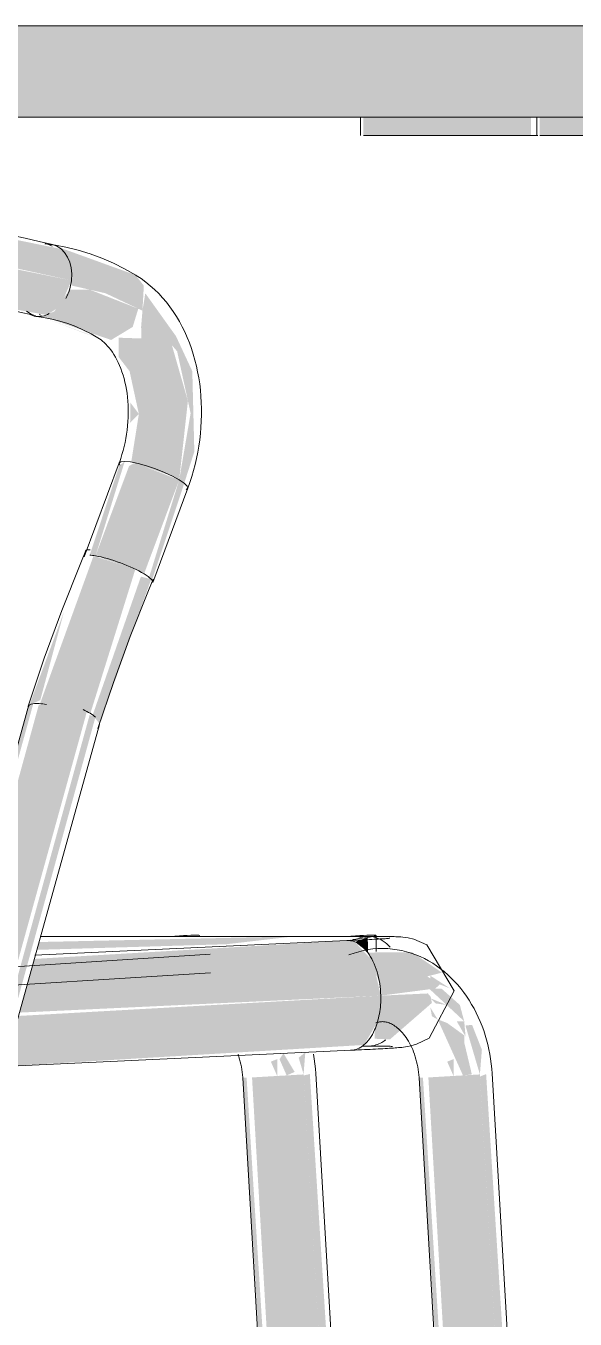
# Model space of a CAD drawing. Header units: inches. Extents: x -55396 to -733, y -290 to 853.
# Drawn here: x -26212.12 to -26204.61, y 12.32 to 30 of the extents above; entities that cross this region are included whole.
import ezdxf

# ---------------------------------------------------------------- set-up
doc = ezdxf.new("R2010")
doc.units = ezdxf.units.IN
doc.header["$MEASUREMENT"] = 0
doc.layers.add('I-FURN', color=30, linetype='Continuous', lineweight=9)

# ---------------------------------------------------------------- blocks, each defined once
blk = doc.blocks.new('Falcon 7700 Series Pedestal Base - 36_ Square Top x 30_ - Wheelchair Height-460525-Section 13')
at = {"layer": 'I-FURN'}
for points in [[(-26208.464, 28.75), (-26197.888, 28.75), (-26197.888, 30), (-26223.344, 30), (-26223.344, 28.75), (-26217.104, 28.75)], [(-26205.096, 28.5), (-26202.806, 28.5), (-26202.806, 28.75), (-26205.096, 28.75)]]:
    blk.add_hatch(color=256, dxfattribs=at).paths.add_polyline_path(points, flags=0)
for p, q in [((-26223.344, 30), (-26197.888, 30)), ((-26197.888, 28.75), (-26223.344, 28.75)), ((-26205.138, 28.75), (-26205.138, 28.5)), ((-26202.806, 28.5), (-26205.096, 28.5))]:
    blk.add_line(p, q, dxfattribs=at)
blk = doc.blocks.new('HermanMiller_Collection_Air-Chair_SideChair_Arms - Arms-460524-Section 13')
at = {"layer": 'I-FURN'}
for points in [[(-26211.494, 26.52), (-26211.565, 26.871), (-26211.635, 26.95), (-26213.326, 27.293), (-26213.24, 27.002), (-26213.246, 26.875), (-26212.31, 26.699)], [(-26211.826, 26.047), (-26211.643, 26.172), (-26211.494, 26.52), (-26213.246, 26.875), (-26213.359, 26.52), (-26213.487, 26.384), (-26212.685, 26.198)], [(-26210.524, 26.106), (-26210.505, 26.448), (-26210.618, 26.593), (-26211.635, 26.962), (-26211.565, 26.871), (-26211.494, 26.52), (-26211.492, 26.45), (-26211.028, 26.344)], [(-26210.951, 25.706), (-26210.657, 25.884), (-26210.581, 26.133), (-26211.239, 26.392), (-26211.521, 26.392), (-26211.729, 26.095), (-26211.89, 26.031), (-26211.043, 25.737)], [(-26209.953, 23.747), (-26209.815, 24.179), (-26209.843, 25.279), (-26210.066, 25.758), (-26210.485, 26.344), (-26210.524, 26.106), (-26210.05, 25.55), (-26209.866, 24.704), (-26210.022, 23.793)], [(-26211.89, 26.031), (-26211.932, 26.065), (-26211.933, 26.047)], [(-26211.133, 25.736), (-26211.89, 26.016), (-26211.314, 25.798), (-26211.138, 25.737)], [(-26210.022, 23.793), (-26209.903, 24.872), (-26210.122, 25.635), (-26210.524, 26.106), (-26210.542, 25.884), (-26210.537, 25.726), (-26210.849, 25.737), (-26210.849, 25.472), (-26210.7, 25.279), (-26210.573, 24.694), (-26210.677, 24.038), (-26210.115, 23.844)], [(-26210.692, 24.575), (-26210.573, 24.694), (-26210.689, 24.849)], [(-26211.165, 22.754), (-26210.766, 24.046), (-26210.841, 23.984), (-26211.245, 22.763), (-26211.185, 22.757)], [(-26210.502, 22.509), (-26210.022, 23.793), (-26210.629, 24.026), (-26210.706, 23.984), (-26211.165, 22.754), (-26210.594, 22.559)], [(-26210.393, 22.422), (-26209.953, 23.747), (-26210.022, 23.793), (-26210.433, 22.462)], [(-26211.239, 20.59), (-26210.621, 22.571), (-26211.192, 22.754), (-26211.922, 20.737), (-26211.402, 20.653), (-26211.239, 20.602)], [(-26211.11, 20.458), (-26210.405, 22.435), (-26210.545, 22.47), (-26211.204, 20.578), (-26211.11, 20.459)], [(-26212.066, 20.719), (-26211.92, 20.782), (-26211.594, 21.997), (-26212.06, 20.737)], [(-26217.783, 0), (-26217.715, 0), (-26212.015, 20.734), (-26212.076, 20.712), (-26217.828, 0)], [(-26217.298, 0), (-26216.982, 0), (-26211.283, 20.625), (-26211.584, 20.707), (-26211.594, 20.72), (-26211.94, 20.718), (-26217.628, 0), (-26217.414, 0)], [(-26216.812, 0), (-26211.166, 20.551), (-26211.246, 20.578), (-26216.905, 0), (-26216.818, 0)], [(-26207.654, 17.483), (-26207.673, 17.507), (-26207.717, 17.496)], [(-26207.447, 17.331), (-26207.441, 17.369), (-26207.447, 17.539), (-26207.621, 17.476), (-26207.483, 17.369)], [(-26207.268, 16.742), (-26206.521, 16.84), (-26206.463, 16.896), (-26206.634, 17.005), (-26206.433, 17.057), (-26206.842, 17.337), (-26207.447, 17.331), (-26207.283, 16.909), (-26207.269, 16.755)], [(-26207.144, 16.143), (-26206.57, 16.642), (-26206.586, 16.727), (-26206.625, 16.772), (-26207.268, 16.742), (-26207.352, 16.274), (-26207.352, 16.153), (-26207.304, 16.151)], [(-26205.71, 0), (-26206.692, 15.62), (-26206.744, 15.619), (-26205.784, 0), (-26205.711, 0)], [(-26205.365, 0), (-26205.003, 0), (-26205.914, 15.665), (-26206.618, 15.624), (-26205.71, 0), (-26205.366, 0)], [(-26204.99, 0), (-26204.837, 0.01), (-26205.829, 15.67), (-26205.912, 15.636), (-26205.003, 0)]]:
    blk.add_hatch(color=256, dxfattribs=at).paths.add_polyline_path(points, flags=0)
h = blk.add_hatch(color=256, dxfattribs=at)
h.paths.add_polyline_path([(-26213.554, 17.367), (-26212.985, 17.451), (-26212.957, 17.549), (-26216.025, 17.473), (-26213.566, 17.368)], flags=0)
h.paths.add_polyline_path([(-26211.971, 17.368), (-26209.377, 17.445), (-26208.464, 17.551), (-26211.941, 17.475), (-26211.959, 17.412)], flags=0)
h = blk.add_hatch(color=256, dxfattribs=at)
h.paths.add_polyline_path([(-26214.066, 16.423), (-26213.827, 16.475), (-26213.767, 17.133), (-26213.497, 17.212), (-26213.143, 17.099), (-26213.072, 17.137), (-26213.042, 17.246), (-26214.456, 17.148), (-26214.226, 16.953), (-26214.088, 16.617)], flags=0)
h.paths.add_polyline_path([(-26213.287, 16.46), (-26213.272, 16.48), (-26213.285, 16.479)], flags=0)
h.paths.add_polyline_path([(-26212.21, 16.51), (-26207.268, 16.742), (-26207.375, 17.212), (-26207.623, 17.477), (-26207.717, 17.496), (-26212.005, 17.244), (-26212.197, 16.557)], flags=0)
h = blk.add_hatch(color=256, dxfattribs=at)
h.paths.add_polyline_path([(-26205.914, 15.665), (-26205.887, 16.003), (-26206.021, 16.343), (-26206.111, 16.333), (-26206.021, 16.028)], flags=0)
h.paths.add_polyline_path([(-26206.609, 16.839), (-26206.638, 16.884), (-26206.634, 16.84)], flags=0)
h.paths.add_polyline_path([(-26206.128, 16.391), (-26206.188, 16.615), (-26206.438, 16.838), (-26206.609, 16.839), (-26206.188, 16.447)], flags=0)
h.paths.add_polyline_path([(-26206.32, 16.84), (-26206.589, 17.014), (-26206.589, 16.944), (-26206.368, 16.859)], flags=0)
h = blk.add_hatch(color=256, dxfattribs=at)
h.paths.add_polyline_path([(-26214.55, 15.675), (-26213.731, 15.801), (-26213.8, 16.102), (-26213.827, 16.434), (-26214.066, 16.423), (-26214.124, 16.048), (-26214.301, 15.775), (-26214.45, 15.694)], flags=0)
h.paths.add_polyline_path([(-26212.415, 15.775), (-26207.498, 16.068), (-26207.317, 16.376), (-26207.268, 16.742), (-26212.223, 16.464), (-26212.414, 15.779)], flags=0)
h = blk.add_hatch(color=256, dxfattribs=at)
h.paths.add_polyline_path([(-26206.274, 15.643), (-26206.274, 15.874), (-26206.361, 15.84), (-26206.298, 15.698)], flags=0)
h.paths.add_polyline_path([(-26206.491, 16.418), (-26206.592, 16.582), (-26206.569, 16.459)], flags=0)
h.paths.add_polyline_path([(-26206.145, 15.651), (-26206.024, 15.665), (-26206.128, 16.103), (-26206.128, 16.199), (-26206.361, 16.368), (-26206.491, 16.418), (-26206.148, 15.658)], flags=0)
h.paths.add_polyline_path([(-26206.11, 16.183), (-26206.128, 16.391), (-26206.23, 16.391), (-26206.128, 16.214)], flags=0)
h.paths.add_polyline_path([(-26206.368, 16.615), (-26206.589, 16.706), (-26206.521, 16.636), (-26206.375, 16.616)], flags=0)
for p, q in [((-26211.711, 27), (-26211.856, 27.021)), ((-26211.971, 26.027), (-26211.874, 26.014)), ((-26210.842, 24.025), (-26211.321, 22.742)), ((-26210.384, 22.392), (-26209.904, 23.678)), ((-26209.927, 23.661), (-26209.904, 23.678)), ((-26212.074, 20.719), (-26217.849, 0)), ((-26216.811, 0), (-26211.111, 20.451)), ((-26207.333, 17.347), (-26207.333, 17.565)), ((-26207.731, 17.496), (-26211.992, 17.296)), ((-26212.416, 15.774), (-26207.666, 15.997)), ((-26207.525, 16.052), (-26207.435, 16.052)), ((-26206.745, 15.618), (-26205.837, 0)), ((-26204.836, 0.011), (-26205.747, 15.676))]:
    blk.add_line(p, q, dxfattribs=at)
at = {"layer": 'I-FURN', "flags": 128}
for points in [[(-26211.755, 27.012), (-26211.936, 27.054), (-26212.124, 27.096), (-26212.32, 27.138), (-26212.523, 27.18), (-26212.732, 27.222), (-26212.948, 27.263), (-26213.169, 27.304), (-26213.397, 27.345), (-26213.414, 27.348)], [(-26210.616, 26.592), (-26210.767, 26.678), (-26210.921, 26.755), (-26211.079, 26.823), (-26211.24, 26.883), (-26211.403, 26.933), (-26211.569, 26.973), (-26211.711, 27)], [(-26209.904, 23.678), (-26209.876, 23.758), (-26209.85, 23.839), (-26209.826, 23.921), (-26209.804, 24.004), (-26209.785, 24.087), (-26209.768, 24.171), (-26209.754, 24.256), (-26209.742, 24.341), (-26209.732, 24.426), (-26209.725, 24.511), (-26209.72, 24.596), (-26209.717, 24.682), (-26209.717, 24.767), (-26209.72, 24.852), (-26209.725, 24.936), (-26209.732, 25.02), (-26209.742, 25.104), (-26209.755, 25.187), (-26209.77, 25.269), (-26209.787, 25.35), (-26209.807, 25.431), (-26209.83, 25.51), (-26209.855, 25.588), (-26209.883, 25.665), (-26209.913, 25.741), (-26209.946, 25.815), (-26209.981, 25.887), (-26210.019, 25.958), (-26210.06, 26.027), (-26210.103, 26.094), (-26210.149, 26.159), (-26210.197, 26.222), (-26210.248, 26.282), (-26210.302, 26.34), (-26210.358, 26.395), (-26210.417, 26.448), (-26210.478, 26.497), (-26210.542, 26.544), (-26210.608, 26.587), (-26210.616, 26.592)], [(-26211.987, 26.039), (-26212.159, 26.079), (-26212.339, 26.119), (-26212.527, 26.16), (-26212.722, 26.2), (-26212.924, 26.24), (-26213.133, 26.281), (-26213.349, 26.321), (-26213.57, 26.36), (-26213.587, 26.363)], [(-26211.874, 26.014), (-26211.763, 25.992), (-26211.652, 25.964), (-26211.543, 25.93), (-26211.435, 25.889), (-26211.328, 25.841), (-26211.223, 25.788), (-26211.134, 25.737)], [(-26211.134, 25.737), (-26211.112, 25.722), (-26211.09, 25.706), (-26211.068, 25.689), (-26211.045, 25.669), (-26211.023, 25.647), (-26211, 25.623), (-26210.978, 25.597), (-26210.956, 25.569), (-26210.935, 25.539), (-26210.914, 25.507), (-26210.893, 25.472), (-26210.874, 25.436), (-26210.855, 25.398), (-26210.837, 25.358), (-26210.82, 25.316), (-26210.804, 25.272), (-26210.789, 25.226), (-26210.775, 25.179), (-26210.763, 25.131), (-26210.752, 25.081), (-26210.742, 25.03), (-26210.734, 24.977), (-26210.728, 24.924), (-26210.723, 24.87), (-26210.719, 24.815), (-26210.718, 24.759), (-26210.717, 24.703), (-26210.719, 24.646), (-26210.722, 24.59), (-26210.726, 24.532), (-26210.733, 24.475), (-26210.741, 24.418), (-26210.75, 24.361), (-26210.761, 24.305), (-26210.774, 24.249), (-26210.788, 24.194), (-26210.804, 24.139), (-26210.821, 24.085), (-26210.839, 24.032), (-26210.842, 24.025)], [(-26210.685, 24.038), (-26210.766, 24.046), (-26210.819, 24.042), (-26210.842, 24.025)], [(-26210.842, 24.025), (-26210.842, 24.024), (-26210.833, 23.995)], [(-26210.346, 23.942), (-26210.468, 23.984), (-26210.584, 24.016), (-26210.685, 24.038)], [(-26210.022, 23.793), (-26210.115, 23.844), (-26210.225, 23.894), (-26210.346, 23.942)], [(-26209.904, 23.678), (-26209.904, 23.679), (-26209.913, 23.708), (-26209.953, 23.747), (-26210.022, 23.793)], [(-26212.085, 20.698), (-26211.865, 21.355), (-26211.626, 22.009), (-26211.368, 22.66), (-26211.299, 22.826)], [(-26211.132, 20.394), (-26210.921, 21.025), (-26210.691, 21.653), (-26210.443, 22.279), (-26210.377, 22.438)], [(-26211.921, 17.551), (-26209.561, 17.55), (-26207.438, 17.552)], [(-26207.143, 17.526), (-26207.146, 17.526), (-26207.153, 17.526), (-26207.163, 17.525), (-26207.176, 17.523), (-26207.191, 17.522), (-26207.209, 17.521), (-26207.23, 17.52), (-26207.252, 17.518), (-26207.276, 17.517), (-26207.302, 17.515), (-26207.33, 17.514), (-26207.359, 17.512), (-26207.39, 17.51), (-26207.423, 17.509), (-26207.456, 17.507), (-26207.492, 17.506), (-26207.528, 17.504), (-26207.566, 17.502), (-26207.605, 17.501), (-26207.644, 17.499), (-26207.685, 17.498), (-26207.727, 17.496), (-26207.728, 17.496)], [(-26206.266, 16.809), (-26206.639, 17.439), (-26206.817, 17.514), (-26206.892, 17.532), (-26206.936, 17.538), (-26206.968, 17.542), (-26206.993, 17.544), (-26207.017, 17.546), (-26207.039, 17.547), (-26207.062, 17.548), (-26207.085, 17.549), (-26207.109, 17.55), (-26207.134, 17.55), (-26207.16, 17.551), (-26207.187, 17.551), (-26207.216, 17.552), (-26207.246, 17.552), (-26207.277, 17.552), (-26207.31, 17.552), (-26207.344, 17.552), (-26207.379, 17.552), (-26207.415, 17.552), (-26207.439, 17.552)], [(-26207.31, 17.385), (-26207.375, 17.38), (-26207.44, 17.371), (-26207.505, 17.359), (-26207.568, 17.343), (-26207.631, 17.325), (-26207.693, 17.303), (-26207.703, 17.298)], [(-26205.747, 15.676), (-26205.751, 15.743), (-26205.758, 15.81), (-26205.767, 15.876), (-26205.778, 15.942), (-26205.791, 16.008), (-26205.806, 16.073), (-26205.822, 16.137), (-26205.841, 16.201), (-26205.862, 16.264), (-26205.884, 16.326), (-26205.909, 16.388), (-26205.936, 16.448), (-26205.964, 16.508), (-26205.994, 16.566), (-26206.027, 16.623), (-26206.061, 16.679), (-26206.097, 16.734), (-26206.135, 16.787), (-26206.175, 16.838), (-26206.216, 16.888), (-26206.26, 16.937), (-26206.305, 16.983), (-26206.353, 17.028), (-26206.402, 17.07), (-26206.452, 17.11), (-26206.505, 17.148), (-26206.559, 17.184), (-26206.615, 17.217), (-26206.672, 17.248), (-26206.731, 17.276), (-26206.791, 17.301), (-26206.853, 17.323), (-26206.915, 17.342), (-26206.979, 17.357), (-26207.043, 17.37), (-26207.108, 17.379), (-26207.173, 17.385), (-26207.239, 17.387), (-26207.304, 17.385), (-26207.31, 17.385)], [(-26225.664, 17.193), (-26219.541, 16.956), (-26213.409, 17.064), (-26209.6, 17.307)], [(-26225.664, 16.943), (-26219.527, 16.705), (-26213.381, 16.815), (-26209.596, 17.056)], [(-26206.266, 16.809), (-26206.608, 16.16), (-26206.781, 16.077), (-26206.856, 16.056), (-26206.899, 16.047), (-26206.931, 16.042), (-26206.956, 16.038), (-26206.98, 16.035), (-26207.002, 16.033), (-26207.025, 16.031), (-26207.048, 16.029), (-26207.071, 16.027), (-26207.096, 16.025), (-26207.122, 16.023), (-26207.15, 16.022), (-26207.178, 16.02), (-26207.208, 16.018), (-26207.239, 16.016), (-26207.272, 16.014), (-26207.306, 16.013), (-26207.341, 16.011), (-26207.377, 16.009), (-26207.414, 16.008), (-26207.453, 16.006), (-26207.492, 16.004), (-26207.533, 16.002), (-26207.575, 16.001), (-26207.617, 15.999), (-26207.661, 15.998), (-26207.668, 15.997)], [(-26207.334, 16.369), (-26207.321, 16.374), (-26207.308, 16.378), (-26207.296, 16.381), (-26207.284, 16.383), (-26207.271, 16.385), (-26207.259, 16.386), (-26207.257, 16.386)], [(-26207.257, 16.386), (-26207.245, 16.387), (-26207.233, 16.386), (-26207.221, 16.385), (-26207.208, 16.384), (-26207.195, 16.381), (-26207.181, 16.378), (-26207.168, 16.374), (-26207.153, 16.369), (-26207.139, 16.363), (-26207.123, 16.356), (-26207.108, 16.347), (-26207.092, 16.338), (-26207.075, 16.327), (-26207.059, 16.315), (-26207.042, 16.302), (-26207.025, 16.287), (-26207.007, 16.271), (-26206.99, 16.253), (-26206.973, 16.234), (-26206.956, 16.214), (-26206.939, 16.192), (-26206.922, 16.169), (-26206.906, 16.145), (-26206.89, 16.119), (-26206.875, 16.092), (-26206.86, 16.064), (-26206.846, 16.035), (-26206.832, 16.004), (-26206.82, 15.973), (-26206.808, 15.941), (-26206.797, 15.907), (-26206.787, 15.874), (-26206.778, 15.839), (-26206.77, 15.804), (-26206.763, 15.768), (-26206.757, 15.732), (-26206.752, 15.695), (-26206.748, 15.659), (-26206.745, 15.622), (-26206.745, 15.618)], [(-26207.107, 16.048), (-26207.109, 16.049), (-26207.116, 16.049), (-26207.126, 16.049), (-26207.139, 16.05), (-26207.155, 16.05), (-26207.173, 16.051), (-26207.193, 16.051), (-26207.216, 16.051), (-26207.24, 16.052), (-26207.266, 16.052), (-26207.294, 16.052), (-26207.323, 16.052), (-26207.354, 16.052), (-26207.387, 16.052), (-26207.42, 16.052), (-26207.434, 16.052)]]:
    blk.add_lwpolyline(points, dxfattribs=at)
at = {"layer": 'I-FURN'}
for centre, major_axis, ratio, start_param, end_param in [((-26211.913, 26.524), (0.057, 0.497), 0.711436, 6.24849, 6.283185), ((-26211.913, 26.524), (0.057, 0.497), 0.711436, 5.98669, 6.24849), ((-26211.871, 26.525), (0.116, 0.486), 0.74611, 4.877543, 6.283185), ((-26211.871, 26.525), (0.116, 0.486), 0.74611, 4.353944, 4.877543), ((-26211.871, 26.525), (0.116, 0.486), 0.74611, 2.783148, 3.044947), ((-26211.913, 26.524), (0.057, 0.497), 0.711436, 2.845098, 3.106897), ((-26211.913, 26.524), (0.057, 0.497), 0.711436, 3.106897, 3.630496), ((-26210.838, 22.632), (-0.461, 0.194), 0.144221, 5.822246, 6.345845), ((-26210.853, 22.567), (-0.468, 0.175), 0.191458, 5.509821, 5.771621), ((-26210.853, 22.567), (-0.468, 0.175), 0.191458, 3.939025, 5.509821), ((-26210.853, 22.567), (-0.468, 0.175), 0.191458, 3.141593, 3.939025), ((-26211.608, 20.546), (-0.476, 0.152), 0.239355, 5.543411, 6.328809), ((-26211.608, 20.546), (-0.476, 0.152), 0.239355, 5.282674, 5.542834), ((-26211.593, 20.585), (-0.482, 0.134), 0.301377, 3.976352, 4.23196), ((-26211.593, 20.585), (-0.482, 0.134), 0.301377, 3.714553, 3.976352)]:
    blk.add_ellipse(centre, major_axis=major_axis, ratio=ratio, start_param=start_param, end_param=end_param, dxfattribs=at)
for points, knots in [([(-26207.654, 17.51), (-26207.524, 17.527), (-26207.33, 17.555), (-26207.316, 17.573), (-26207.485, 17.568), (-26207.652, 17.557), (-26207.749, 17.55)], [-0.9999956, -0.9999956, -0.9999956, -0.9999956, -0.7, -0.4, -0.2, 0, 0, 0, 0]), ([(-26207.455, 17.552), (-26207.38, 17.556), (-26207.267, 17.523), (-26207.168, 17.438), (-26207.138, 17.405)], [0, 0, 0, 0, 0.2857143, 0.4285714, 0.4285714, 0.4285714, 0.4285714]), ([(-26207.268, 16.742), (-26207.271, 16.855), (-26207.306, 17.08), (-26207.428, 17.328), (-26207.574, 17.466), (-26207.67, 17.496), (-26207.717, 17.496)], [0, 0, 0, 0, 0.285714, 0.571429, 0.785714, 1, 1, 1, 1]), ([(-26207.68, 15.997), (-26207.618, 15.996), (-26207.492, 16.045), (-26207.353, 16.24), (-26207.279, 16.489), (-26207.266, 16.657), (-26207.268, 16.742)], [0, 0, 0, 0, 0.285714, 0.571429, 0.785714, 1, 1, 1, 1]), ([(-26207.202, 16.138), (-26207.219, 16.125), (-26207.288, 16.078), (-26207.362, 16.056), (-26207.418, 16.053)], [0.7142857, 0.7142857, 0.7142857, 0.7142857, 0.7857143, 1, 1, 1, 1])]:
    blk.add_open_spline(points, degree=3, knots=knots, dxfattribs=at)
for points in [[(-26207.566, 17.527), (-26207.53, 17.541), (-26207.493, 17.55), (-26207.455, 17.552)], [(-26207.418, 16.053), (-26207.424, 16.052), (-26207.429, 16.052), (-26207.435, 16.052)]]:
    blk.add_open_spline(points, degree=3, dxfattribs=at)
blk = doc.blocks.new('Falcon 7700 Series Pedestal Base - 36_ Square Top x 30_ - Wheelchair Height-V3-Section 13')
at = {"layer": 'I-FURN'}
blk.add_hatch(color=256, dxfattribs=at).paths.add_polyline_path([(-26205.672, 28.5), (-26205.215, 28.5), (-26205.215, 28.75), (-26207.505, 28.75), (-26207.505, 28.5), (-26205.974, 28.5)], flags=0)
for p, q in [((-26207.547, 28.75), (-26207.547, 28.5)), ((-26205.215, 28.5), (-26207.505, 28.5)), ((-26205.215, 28.5), (-26205.123, 28.5)), ((-26205.123, 28.5), (-26205.215, 28.5))]:
    blk.add_line(p, q, dxfattribs=at)
blk = doc.blocks.new('HermanMiller_Collection_Air-Chair_SideChair_Arms - Arms-V5-Section 13')
at = {"layer": 'I-FURN'}
h = blk.add_hatch(color=256, dxfattribs=at)
h.paths.add_polyline_path([(-26208.683, 15.643), (-26208.683, 15.874), (-26208.77, 15.84), (-26208.697, 15.675)], flags=0)
h.paths.add_polyline_path([(-26208.553, 15.651), (-26208.445, 15.7), (-26208.597, 15.954), (-26208.651, 15.873), (-26208.557, 15.658)], flags=0)
blk.add_hatch(color=256, dxfattribs=at).paths.add_polyline_path([(-26208.323, 15.665), (-26208.299, 15.968), (-26208.39, 15.893), (-26208.325, 15.675)], flags=0)
h = blk.add_hatch(color=256, dxfattribs=at)
h.paths.add_polyline_path([(-26208.236, 0), (-26208.193, 0.005), (-26208.237, 0)], flags=0)
h.paths.add_polyline_path([(-26208.12, 0), (-26208.119, 0), (-26208.193, 0)], flags=0)
h.paths.add_polyline_path([(-26208.167, 0.75), (-26208.163, 0.75), (-26209.101, 15.62), (-26209.153, 15.619), (-26208.236, 0.75)], flags=0)
h = blk.add_hatch(color=256, dxfattribs=at)
h.paths.add_polyline_path([(-26207.774, 0), (-26207.412, 0), (-26207.429, 0.25), (-26208.134, 0.25), (-26208.119, 0), (-26207.903, 0)], flags=0)
h.paths.add_polyline_path([(-26207.564, 0.75), (-26207.456, 0.75), (-26208.323, 15.665), (-26209.027, 15.624), (-26208.163, 0.75), (-26207.57, 0.75)], flags=0)
h = blk.add_hatch(color=256, dxfattribs=at)
h.paths.add_polyline_path([(-26207.412, 0), (-26207.246, 0.01), (-26207.343, 0.25), (-26207.427, 0.25)], flags=0)
h.paths.add_polyline_path([(-26207.374, 0.75), (-26207.289, 0.75), (-26208.237, 15.67), (-26208.322, 15.651), (-26207.456, 0.75)], flags=0)
for p, q in [((-26211.921, 17.55), (-26209.847, 17.552)), ((-26209.154, 15.618), (-26208.29, 0.75)), ((-26207.288, 0.75), (-26208.155, 15.676))]:
    blk.add_line(p, q, dxfattribs=at)
at = {"layer": 'I-FURN', "flags": 128}
for points in [[(-26209.217, 15.941), (-26209.206, 15.907), (-26209.196, 15.874), (-26209.187, 15.839), (-26209.179, 15.804), (-26209.172, 15.768), (-26209.166, 15.732), (-26209.161, 15.695), (-26209.157, 15.659), (-26209.154, 15.622), (-26209.154, 15.618)], [(-26208.155, 15.676), (-26208.16, 15.743), (-26208.167, 15.81), (-26208.176, 15.876), (-26208.187, 15.942)]]:
    blk.add_lwpolyline(points, dxfattribs=at)
at = {"layer": 'I-FURN'}
blk.add_open_spline([(-26209.749, 17.56), (-26209.735, 17.565), (-26209.749, 17.572), (-26209.891, 17.568), (-26210.056, 17.557), (-26210.148, 17.55)], degree=3, knots=[-0.6, -0.6, -0.6, -0.6, -0.4, -0.2, -0.0070143, -0.0070143, -0.0070143, -0.0070143], dxfattribs=at)

msp = doc.modelspace()

# ---------------------------------------------------------------- block references
at = {"layer": 'I-FURN'}
for name in ['Falcon 7700 Series Pedestal Base - 36_ Square Top x 30_ - Wheelchair Height-V3-Section 13', 'Falcon 7700 Series Pedestal Base - 36_ Square Top x 30_ - Wheelchair Height-460525-Section 13', 'HermanMiller_Collection_Air-Chair_SideChair_Arms - Arms-V5-Section 13', 'HermanMiller_Collection_Air-Chair_SideChair_Arms - Arms-460524-Section 13']:
    msp.add_blockref(name, (0, 0), dxfattribs=at)

doc.saveas('drawing.dxf')
